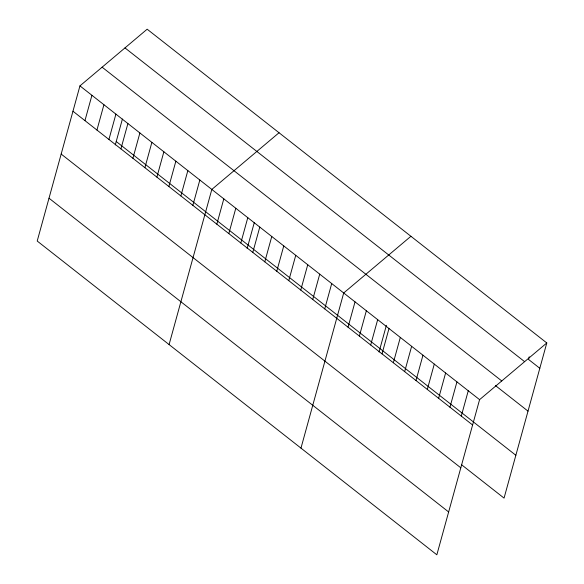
<?xml version="1.0" encoding="UTF-8"?>
<svg xmlns="http://www.w3.org/2000/svg" width="584" height="584" viewBox="0 0 584 584"><rect width="100%" height="100%" fill="white"/><g stroke="black" fill="none" stroke-linecap="round" stroke-linejoin="round"><path stroke-width="0.88" d="M79.942 85.892L37.208 241.039L436.847 554.8L479.581 399.653L546.792 342.961L147.153 29.2L79.942 85.892L479.581 399.653M84.95 120.632L91.929 95.302M96.944 130.049L103.923 104.718M108.931 139.459L115.909 114.128M115.274 144.934L122.406 119.041M120.917 148.876L127.896 123.545M132.911 158.286L139.89 132.955M144.898 167.703L151.876 142.372M156.892 177.113L163.863 151.782M168.878 186.522L175.857 161.191M180.865 195.939L187.844 170.608M192.859 205.349L199.83 180.018M169.09 344.582L211.824 189.435L279.035 132.743M216.832 224.176L223.811 198.845M228.826 233.593L235.797 208.262M240.812 243.002L247.791 217.671M247.156 248.477L254.288 222.577M252.799 252.419L259.778 227.081M264.793 261.829L271.772 236.498M276.779 271.239L283.758 245.908M288.766 280.656L295.745 255.325M300.76 290.065L307.739 264.734M312.747 299.483L319.725 274.151M324.733 308.892L331.712 283.561M300.972 448.118L343.706 292.971L410.917 236.286M348.049 327.193L355.028 301.862M359.372 336.085L366.351 310.754M370.694 344.976L377.673 319.645M379.038 352.021L386.389 325.317M382.016 353.868L388.995 328.536M393.339 362.759L400.317 337.421M404.661 371.643L411.64 346.312M415.99 380.534L422.962 355.203M427.313 389.426L434.284 364.095M438.635 398.317L445.614 372.986M449.957 407.209L456.936 381.87M461.28 416.093L468.259 390.762M529.214 356.78L528.491 359.401L539.813 368.292M546.792 342.961L504.058 498.108L461.594 464.769M124.976 47.91L524.615 361.671M102.12 67.182L501.758 380.943M495.458 385.571L528.016 411.136M116.223 141.51L515.854 455.272M72.963 111.223L472.602 424.984M61.167 154.059L460.805 467.82M49.005 198.202L448.643 511.964"/></g></svg>
